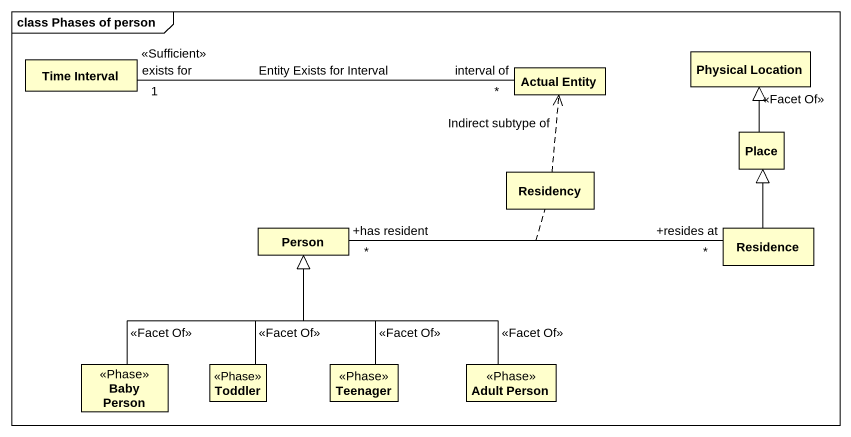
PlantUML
@startuml
mainframe class Phases of person
hide circle
hide empty members
class "Time Interval" as Time_Interval
class "Actual Entity" as Actual_Entity
class "Physical Location" as Physical_Location
class Place
class Residency
class "Person" as Person_
class Residence
class "Baby Person" as Baby_Person <<Phase>>
class Toddler <<Phase>>
class Teenager <<Phase>>
class "Adult Person" as Adult_Person <<Phase>>
Actual_Entity "interval of\n*" -left- "exists for\n<<Sufficient>>\n1" Time_Interval : Entity Exists for Interval
Place -up-|> Physical_Location : <<Facet Of>>
Residency .up.> Actual_Entity : Indirect subtype of
Person_ "+has resident\n*" -right- "+resides at\n*" Residence
(Person_, Residence) .. Residency
Residence -up-|> Place
Baby_Person -up-|> Person_ : <<Facet Of>>
Toddler -up-|> Person_ : <<Facet Of>>
Teenager -up-|> Person_ : <<Facet Of>>
Adult_Person -up-|> Person_ : <<Facet Of>>
@enduml
